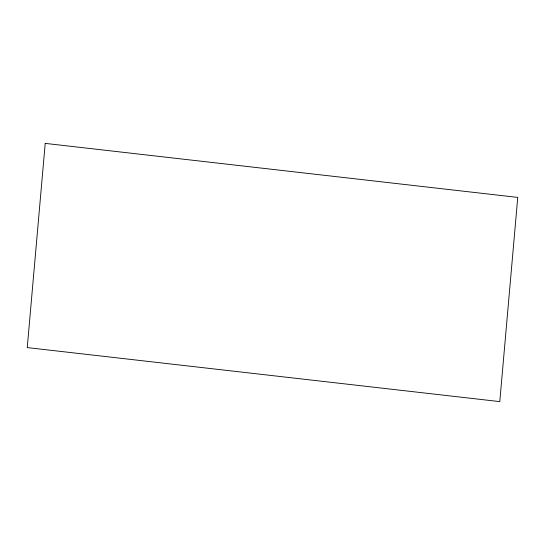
<?xml version="1.0" encoding="UTF-8"?>
<svg xmlns="http://www.w3.org/2000/svg" width="545" height="545" viewBox="0 0 545 545"><rect width="100%" height="100%" fill="white"/><g stroke="black" fill="none" stroke-linecap="round" stroke-linejoin="round"><path stroke-width="0.82" d="M45.208 143.389L27.25 347.594L499.792 401.611L517.75 197.406L45.208 143.389"/></g></svg>
